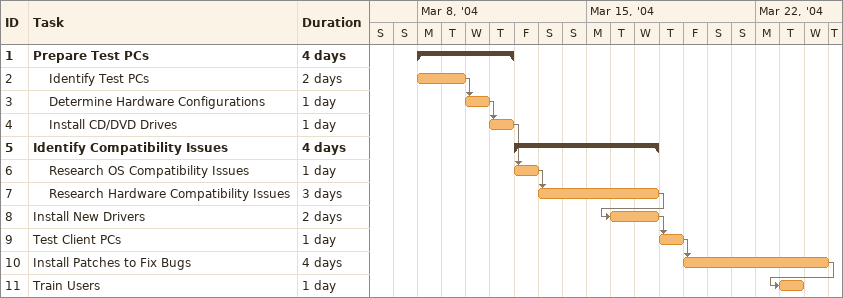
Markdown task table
| ID | Level | Task | Duration | Start | Finish | Predecessors |
|---|---|---|---|---|---|---|
| 1 | 1 | **Prepare Test PCs** | 4d | 2004-03-08 | 2004-03-11 |  |
| 2 | 2 | Identify Test PCs | 2d | 2004-03-08 | 2004-03-09 |  |
| 3 | 2 | Determine Hardware Configurations | 1d | 2004-03-10 | 2004-03-10 | 2 |
| 4 | 2 | Install CD/DVD Drives | 1d | 2004-03-11 | 2004-03-11 | 3 |
| 5 | 1 | **Identify Compatibility Issues** | 4d | 2004-03-12 | 2004-03-17 |  |
| 6 | 2 | Research OS Compatibility Issues | 1d | 2004-03-12 | 2004-03-12 | 4 |
| 7 | 2 | Research Hardware Compatibility Issues | 3d | 2004-03-13 | 2004-03-17 | 6 |
| 8 | 1 | Install New Drivers | 2d | 2004-03-16 | 2004-03-17 | 7 |
| 9 | 1 | Test Client PCs | 1d | 2004-03-18 | 2004-03-18 | 8 |
| 10 | 1 | Install Patches to Fix Bugs | 4d | 2004-03-19 | 2004-03-24 | 9 |
| 11 | 1 | Train Users | 1d | 2004-03-23 | 2004-03-23 | 10 |
